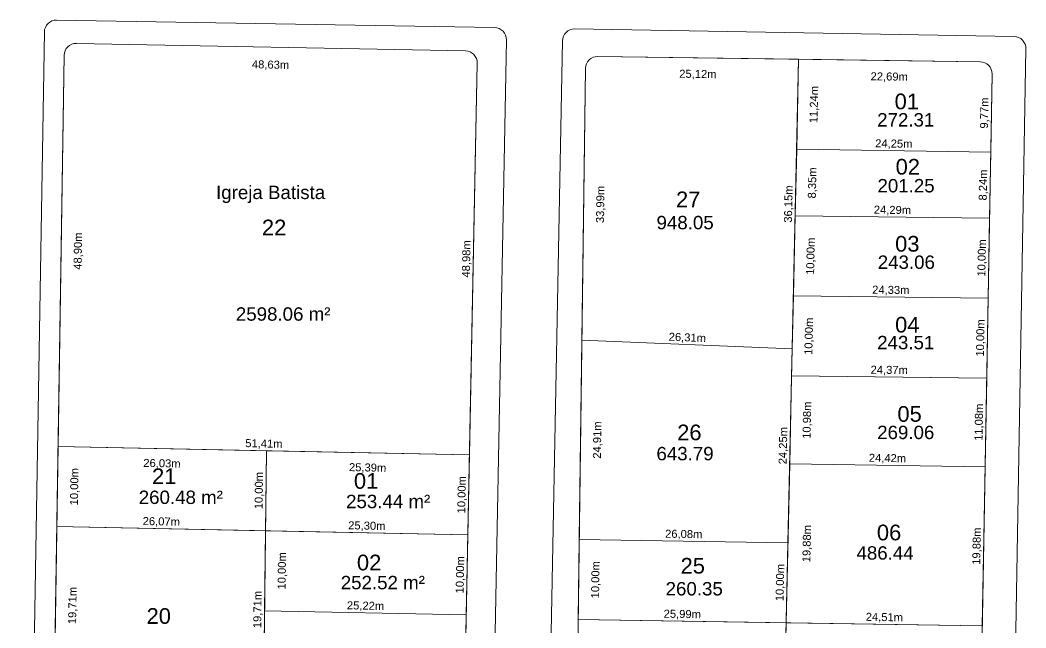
# Model space of a CAD drawing. Header units: metres. Extents: x 3808 to 8215, y 2374 to 6187.
# Drawn here: x 5021.2 to 5146.9, y 4715.3 to 4791.2 of the extents above; entities that cross this region are included whole.
import ezdxf
from ezdxf.enums import TextEntityAlignment as Align

# ---------------------------------------------------------------- set-up
doc = ezdxf.new("R2010")
doc.units = ezdxf.units.M
for name, color, linetype in [('Areas Lotes', 1, 'Continuous'), ('Calçada', 8, 'Continuous'), ('COTAS', 7, 'Continuous'), ('Lote', 7, 'Continuous'), ('Nº Lote', 7, 'Continuous'), ('quadras', 7, 'Continuous')]:
    doc.layers.add(name, color=color, linetype=linetype)
doc.styles.add('Arial', font='arial.ttf')
doc.dimstyles.new('Copy(2) of ISO-25', dxfattribs={"dimtxt": 1, "dimasz": 2.5, "dimexe": 1.25, "dimexo": 0.625, "dimgap": 0.2, "dimtad": 1, "dimtoh": 1, "dimlfac": 1, "dimzin": 1, "dimtxsty": 'Arial', "dimblk": 'NONE', "dimcen": 0, "dimse1": 1, "dimse2": 1, "dimsd1": 1, "dimsd2": 1, "dimclrt": 256, "dimaunit": 1, "dimadec": 3, "dimazin": 0, "dimtfac": 1, "dimtmove": 0, "dimatfit": 3, "dimldrblk": 'NONE', "dimfxl": 1, "dimtolj": 1, "dimtzin": 0, "dimarcsym": 0})

# ---------------------------------------------------------------- blocks, each defined once
blk = doc.blocks.new('*D7004')
at = {"layer": 'Defpoints', "color": 0, "linetype": 'Continuous', "transparency": 16777216}
for p in [(5116.96, 4715.92), (5141.47, 4715.54), (5141.47, 4715.54)]:
    blk.add_point(p, dxfattribs=at)
at = {"layer": 'Nº Lote', "linetype": 'Continuous', "lineweight": 5, "transparency": 16777216, "insert": (5129.23, 4716.53), "char_height": 1, "attachment_point": 5, "rotation": 359.1156, "style": 'Arial'}
blk.add_mtext('\\A1;24,51m', dxfattribs=at)
blk = doc.blocks.new('_None')
blk = doc.blocks.new('*D7005')
at = {"layer": 'Defpoints', "color": 0, "linetype": 'Continuous', "transparency": 16777216}
for p in [(5090.97, 4716.32), (5090.97, 4716.32), (5116.96, 4715.92)]:
    blk.add_point(p, dxfattribs=at)
at = {"layer": 'Nº Lote', "linetype": 'Continuous', "lineweight": 5, "transparency": 16777216, "insert": (5103.98, 4716.92), "char_height": 1, "attachment_point": 5, "rotation": 359.1156, "style": 'Arial'}
blk.add_mtext('\\A1;25,99m', dxfattribs=at)
blk = doc.blocks.new('*D7006')
at = {"layer": 'Defpoints', "color": 0, "linetype": 'Continuous', "transparency": 16777216}
for p in [(5091.11, 4726.32), (5091.11, 4726.32), (5117.18, 4725.91)]:
    blk.add_point(p, dxfattribs=at)
at = {"layer": 'Nº Lote', "linetype": 'Continuous', "lineweight": 5, "transparency": 16777216, "insert": (5104.16, 4726.92), "char_height": 1, "attachment_point": 5, "rotation": 359.1152, "style": 'Arial'}
blk.add_mtext('\\A1;26,08m', dxfattribs=at)
blk = doc.blocks.new('*D7007')
at = {"layer": 'Defpoints', "color": 0, "linetype": 'Continuous', "transparency": 16777216}
for p in [(5117.4, 4735.79), (5116.96, 4715.92), (5120.2, 4715.85)]:
    blk.add_point(p, dxfattribs=at)
at = {"layer": 'Nº Lote', "linetype": 'Continuous', "lineweight": 5, "transparency": 16777216, "insert": (5119.62, 4725.8), "char_height": 1, "attachment_point": 5, "rotation": 88.7309, "style": 'Arial'}
blk.add_mtext('\\A1;19,88m', dxfattribs=at)
blk = doc.blocks.new('*D7008')
at = {"layer": 'Defpoints', "color": 0, "linetype": 'Continuous', "transparency": 16777216}
for p in [(5117.4, 4735.79), (5141.82, 4735.42), (5141.82, 4735.42)]:
    blk.add_point(p, dxfattribs=at)
at = {"layer": 'Nº Lote', "linetype": 'Continuous', "lineweight": 5, "transparency": 16777216, "insert": (5129.62, 4736.41), "char_height": 1, "attachment_point": 5, "rotation": 359.1156, "style": 'Arial'}
blk.add_mtext('\\A1;24,42m', dxfattribs=at)
blk = doc.blocks.new('*D7009')
at = {"layer": 'Defpoints', "color": 0, "linetype": 'Continuous', "transparency": 16777216}
for p in [(5117.72, 4750.16), (5117.18, 4725.91), (5117.18, 4725.91)]:
    blk.add_point(p, dxfattribs=at)
at = {"layer": 'Nº Lote', "linetype": 'Continuous', "lineweight": 5, "transparency": 16777216, "insert": (5116.65, 4738.05), "char_height": 1, "attachment_point": 5, "rotation": 88.7309, "style": 'Arial'}
blk.add_mtext('\\A1;24,25m', dxfattribs=at)
blk = doc.blocks.new('*D7010')
at = {"layer": 'Defpoints', "color": 0, "linetype": 'Continuous', "transparency": 16777216}
for p in [(5117.64, 4746.77), (5142.02, 4746.5), (5142.02, 4746.5)]:
    blk.add_point(p, dxfattribs=at)
at = {"layer": 'Nº Lote', "linetype": 'Continuous', "lineweight": 5, "transparency": 16777216, "insert": (5129.84, 4747.43), "char_height": 1, "attachment_point": 5, "rotation": 359.3563, "style": 'Arial'}
blk.add_mtext('\\A1;24,37m', dxfattribs=at)
blk = doc.blocks.new('*D7011')
at = {"layer": 'Defpoints', "color": 0, "linetype": 'Continuous', "transparency": 16777216}
for p in [(5117.87, 4756.77), (5142.19, 4756.49), (5142.19, 4756.49)]:
    blk.add_point(p, dxfattribs=at)
at = {"layer": 'Nº Lote', "linetype": 'Continuous', "lineweight": 5, "transparency": 16777216, "insert": (5130.04, 4757.43), "char_height": 1, "attachment_point": 5, "rotation": 359.3572, "style": 'Arial'}
blk.add_mtext('\\A1;24,33m', dxfattribs=at)
blk = doc.blocks.new('*D7012')
at = {"layer": 'Defpoints', "color": 0, "linetype": 'Continuous', "transparency": 16777216}
for p in [(5091.43, 4751.23), (5091.43, 4751.23), (5117.72, 4750.16)]:
    blk.add_point(p, dxfattribs=at)
at = {"layer": 'Nº Lote', "linetype": 'Continuous', "lineweight": 5, "transparency": 16777216, "insert": (5104.61, 4751.49), "char_height": 1, "attachment_point": 5, "rotation": 357.6627, "style": 'Arial'}
blk.add_mtext('\\A1;26,31m', dxfattribs=at)
blk = doc.blocks.new('*D7013')
at = {"layer": 'Defpoints', "color": 0, "linetype": 'Continuous', "transparency": 16777216}
for p in [(5118.09, 4766.76), (5142.37, 4766.49), (5142.37, 4766.49)]:
    blk.add_point(p, dxfattribs=at)
at = {"layer": 'Nº Lote', "linetype": 'Continuous', "lineweight": 5, "transparency": 16777216, "insert": (5130.24, 4767.43), "char_height": 1, "attachment_point": 5, "rotation": 359.3582, "style": 'Arial'}
blk.add_mtext('\\A1;24,29m', dxfattribs=at)
blk = doc.blocks.new('*D7014')
at = {"layer": 'Defpoints', "color": 0, "linetype": 'Continuous', "transparency": 16777216}
for p in [(5118.27, 4775.11), (5142.52, 4774.73), (5142.52, 4774.73)]:
    blk.add_point(p, dxfattribs=at)
at = {"layer": 'Nº Lote', "linetype": 'Continuous', "lineweight": 5, "transparency": 16777216, "insert": (5130.41, 4775.72), "char_height": 1, "attachment_point": 5, "rotation": 359.1156, "style": 'Arial'}
blk.add_mtext('\\A1;24,25m', dxfattribs=at)
blk = doc.blocks.new('*D7015')
at = {"layer": 'Defpoints', "color": 0, "linetype": 'Continuous', "transparency": 16777216}
for p in [(5093.4, 4786.7), (5118.52, 4786.35), (5093.36, 4783.8)]:
    blk.add_point(p, dxfattribs=at)
at = {"layer": 'Nº Lote', "linetype": 'Continuous', "lineweight": 5, "transparency": 16777216, "insert": (5105.93, 4784.42), "char_height": 1, "attachment_point": 5, "rotation": 359.2025, "style": 'Arial'}
blk.add_mtext('\\A1;25,12m', dxfattribs=at)
blk = doc.blocks.new('*D7016')
at = {"layer": 'Defpoints', "color": 0, "linetype": 'Continuous', "transparency": 16777216}
for p in [(5118.52, 4786.35), (5141.21, 4786.03), (5118.48, 4783.46)]:
    blk.add_point(p, dxfattribs=at)
at = {"layer": 'Nº Lote', "linetype": 'Continuous', "lineweight": 5, "transparency": 16777216, "insert": (5129.84, 4784.1), "char_height": 1, "attachment_point": 5, "rotation": 359.2025, "style": 'Arial'}
blk.add_mtext('\\A1;22,69m', dxfattribs=at)
blk = doc.blocks.new('*D7017')
at = {"layer": 'Defpoints', "color": 0, "linetype": 'Continuous', "transparency": 16777216}
for p in [(5142.69, 4784.51), (5142.52, 4774.73), (5142.52, 4774.73)]:
    blk.add_point(p, dxfattribs=at)
at = {"layer": 'Nº Lote', "linetype": 'Continuous', "lineweight": 5, "transparency": 16777216, "insert": (5141.8, 4779.63), "char_height": 1, "attachment_point": 5, "rotation": 88.9854, "style": 'Arial'}
blk.add_mtext('\\A1;9,77m', dxfattribs=at)
blk = doc.blocks.new('*D7018')
at = {"layer": 'Defpoints', "color": 0, "linetype": 'Continuous', "transparency": 16777216}
for p in [(5142.52, 4774.73), (5142.37, 4766.49), (5142.37, 4766.49)]:
    blk.add_point(p, dxfattribs=at)
at = {"layer": 'Nº Lote', "linetype": 'Continuous', "lineweight": 5, "transparency": 16777216, "insert": (5141.64, 4770.63), "char_height": 1, "attachment_point": 5, "rotation": 88.9854, "style": 'Arial'}
blk.add_mtext('\\A1;8,24m', dxfattribs=at)
blk = doc.blocks.new('*D7019')
at = {"layer": 'Defpoints', "color": 0, "linetype": 'Continuous', "transparency": 16777216}
for p in [(5142.37, 4766.49), (5142.19, 4756.49), (5142.19, 4756.49)]:
    blk.add_point(p, dxfattribs=at)
at = {"layer": 'Nº Lote', "linetype": 'Continuous', "lineweight": 5, "transparency": 16777216, "insert": (5141.48, 4761.51), "char_height": 1, "attachment_point": 5, "rotation": 88.9854, "style": 'Arial'}
blk.add_mtext('\\A1;10,00m', dxfattribs=at)
blk = doc.blocks.new('*D7020')
at = {"layer": 'Defpoints', "color": 0, "linetype": 'Continuous', "transparency": 16777216}
for p in [(5142.19, 4756.49), (5142.02, 4746.5), (5142.02, 4746.5)]:
    blk.add_point(p, dxfattribs=at)
at = {"layer": 'Nº Lote', "linetype": 'Continuous', "lineweight": 5, "transparency": 16777216, "insert": (5141.3, 4751.51), "char_height": 1, "attachment_point": 5, "rotation": 88.9854, "style": 'Arial'}
blk.add_mtext('\\A1;10,00m', dxfattribs=at)
blk = doc.blocks.new('*D7021')
at = {"layer": 'Defpoints', "color": 0, "linetype": 'Continuous', "transparency": 16777216}
for p in [(5142.02, 4746.5), (5141.82, 4735.42), (5141.82, 4735.42)]:
    blk.add_point(p, dxfattribs=at)
at = {"layer": 'Nº Lote', "linetype": 'Continuous', "lineweight": 5, "transparency": 16777216, "insert": (5141.12, 4740.97), "char_height": 1, "attachment_point": 5, "rotation": 88.9854, "style": 'Arial'}
blk.add_mtext('\\A1;11,08m', dxfattribs=at)
blk = doc.blocks.new('*D7022')
at = {"layer": 'Defpoints', "color": 0, "linetype": 'Continuous', "transparency": 16777216}
for p in [(5141.82, 4735.42), (5141.47, 4715.54), (5141.47, 4715.54)]:
    blk.add_point(p, dxfattribs=at)
at = {"layer": 'Nº Lote', "linetype": 'Continuous', "lineweight": 5, "transparency": 16777216, "insert": (5140.84, 4725.49), "char_height": 1, "attachment_point": 5, "rotation": 88.9854, "style": 'Arial'}
blk.add_mtext('\\A1;19,88m', dxfattribs=at)
blk = doc.blocks.new('*D7023')
at = {"layer": 'Defpoints', "color": 0, "linetype": 'Continuous', "transparency": 16777216}
for p in [(5141.47, 4715.54), (5141.28, 4704.97), (5141.28, 4704.97)]:
    blk.add_point(p, dxfattribs=at)
at = {"layer": 'Nº Lote', "linetype": 'Continuous', "lineweight": 5, "transparency": 16777216, "insert": (5140.57, 4710.27), "char_height": 1, "attachment_point": 5, "rotation": 88.9854, "style": 'Arial'}
blk.add_mtext('\\A1;10,57m', dxfattribs=at)
blk = doc.blocks.new('*D7041')
at = {"layer": 'Defpoints', "color": 0, "linetype": 'Continuous', "transparency": 16777216}
for p in [(5116.96, 4715.92), (5116.96, 4715.92), (5116.73, 4705.59)]:
    blk.add_point(p, dxfattribs=at)
at = {"layer": 'Nº Lote', "linetype": 'Continuous', "lineweight": 5, "transparency": 16777216, "insert": (5116.05, 4710.77), "char_height": 1, "attachment_point": 5, "rotation": 88.7309, "style": 'Arial'}
blk.add_mtext('\\A1;10,32m', dxfattribs=at)
blk = doc.blocks.new('*D7042')
at = {"layer": 'Defpoints', "color": 0, "linetype": 'Continuous', "transparency": 16777216}
for p in [(5117.18, 4725.91), (5117.18, 4725.91), (5116.96, 4715.92)]:
    blk.add_point(p, dxfattribs=at)
at = {"layer": 'Nº Lote', "linetype": 'Continuous', "lineweight": 5, "transparency": 16777216, "insert": (5116.27, 4720.93), "char_height": 1, "attachment_point": 5, "rotation": 88.7309, "style": 'Arial'}
blk.add_mtext('\\A1;10,00m', dxfattribs=at)
blk = doc.blocks.new('*D7043')
at = {"layer": 'Defpoints', "color": 0, "linetype": 'Continuous', "transparency": 16777216}
for p in [(5117.64, 4746.77), (5120.56, 4746.7), (5117.4, 4735.79)]:
    blk.add_point(p, dxfattribs=at)
at = {"layer": 'Nº Lote', "linetype": 'Continuous', "lineweight": 5, "transparency": 16777216, "insert": (5119.64, 4741.23), "char_height": 1, "attachment_point": 5, "rotation": 88.7309, "style": 'Arial'}
blk.add_mtext('\\A1;10,98m', dxfattribs=at)
blk = doc.blocks.new('*D7044')
at = {"layer": 'Defpoints', "color": 0, "linetype": 'Continuous', "transparency": 16777216}
for p in [(5117.87, 4756.77), (5120.78, 4756.7), (5117.64, 4746.77)]:
    blk.add_point(p, dxfattribs=at)
at = {"layer": 'Nº Lote', "linetype": 'Continuous', "lineweight": 5, "transparency": 16777216, "insert": (5119.87, 4751.72), "char_height": 1, "attachment_point": 5, "rotation": 88.7309, "style": 'Arial'}
blk.add_mtext('\\A1;10,00m', dxfattribs=at)
blk = doc.blocks.new('*D7045')
at = {"layer": 'Defpoints', "color": 0, "linetype": 'Continuous', "transparency": 16777216}
for p in [(5118.09, 4766.76), (5121, 4766.7), (5117.87, 4756.77)]:
    blk.add_point(p, dxfattribs=at)
at = {"layer": 'Nº Lote', "linetype": 'Continuous', "lineweight": 5, "transparency": 16777216, "insert": (5120.09, 4761.72), "char_height": 1, "attachment_point": 5, "rotation": 88.7309, "style": 'Arial'}
blk.add_mtext('\\A1;10,00m', dxfattribs=at)
blk = doc.blocks.new('*D7046')
at = {"layer": 'Defpoints', "color": 0, "linetype": 'Continuous', "transparency": 16777216}
for p in [(5118.27, 4775.11), (5121.19, 4775.04), (5118.09, 4766.76)]:
    blk.add_point(p, dxfattribs=at)
at = {"layer": 'Nº Lote', "linetype": 'Continuous', "lineweight": 5, "transparency": 16777216, "insert": (5120.3, 4770.89), "char_height": 1, "attachment_point": 5, "rotation": 88.7309, "style": 'Arial'}
blk.add_mtext('\\A1;8,35m', dxfattribs=at)
blk = doc.blocks.new('*D7047')
at = {"layer": 'Defpoints', "color": 0, "linetype": 'Continuous', "transparency": 16777216}
for p in [(5118.52, 4786.35), (5121.44, 4786.28), (5118.27, 4775.11)]:
    blk.add_point(p, dxfattribs=at)
at = {"layer": 'Nº Lote', "linetype": 'Continuous', "lineweight": 5, "transparency": 16777216, "insert": (5120.51, 4780.68), "char_height": 1, "attachment_point": 5, "rotation": 88.7309, "style": 'Arial'}
blk.add_mtext('\\A1;11,24m', dxfattribs=at)
blk = doc.blocks.new('*D7048')
at = {"layer": 'Defpoints', "color": 0, "linetype": 'Continuous', "transparency": 16777216}
for p in [(5118.52, 4786.3), (5118.52, 4786.3), (5117.72, 4750.16)]:
    blk.add_point(p, dxfattribs=at)
at = {"layer": 'Nº Lote', "linetype": 'Continuous', "lineweight": 5, "transparency": 16777216, "insert": (5117.32, 4768.25), "char_height": 1, "attachment_point": 5, "rotation": 88.7309, "style": 'Arial'}
blk.add_mtext('\\A1;36,15m', dxfattribs=at)
blk = doc.blocks.new('*D7049')
at = {"layer": 'Defpoints', "color": 0, "linetype": 'Continuous', "transparency": 16777216}
for p in [(5091.88, 4785.22), (5091.43, 4751.23), (5094.4, 4751.19)]:
    blk.add_point(p, dxfattribs=at)
at = {"layer": 'Nº Lote', "linetype": 'Continuous', "lineweight": 5, "transparency": 16777216, "insert": (5093.82, 4768.2), "char_height": 1, "attachment_point": 5, "rotation": 89.2451, "style": 'Arial'}
blk.add_mtext('\\A1;33,99m', dxfattribs=at)
blk = doc.blocks.new('*D7050')
at = {"layer": 'Defpoints', "color": 0, "linetype": 'Continuous', "transparency": 16777216}
for p in [(5091.43, 4751.23), (5091.11, 4726.32), (5094.07, 4726.28)]:
    blk.add_point(p, dxfattribs=at)
at = {"layer": 'Nº Lote', "linetype": 'Continuous', "lineweight": 5, "transparency": 16777216, "insert": (5093.43, 4738.75), "char_height": 1, "attachment_point": 5, "rotation": 89.2451, "style": 'Arial'}
blk.add_mtext('\\A1;24,91m', dxfattribs=at)
blk = doc.blocks.new('*D7051')
at = {"layer": 'Defpoints', "color": 0, "linetype": 'Continuous', "transparency": 16777216}
for p in [(5091.11, 4726.32), (5090.97, 4716.32), (5093.94, 4716.28)]:
    blk.add_point(p, dxfattribs=at)
at = {"layer": 'Nº Lote', "linetype": 'Continuous', "lineweight": 5, "transparency": 16777216, "insert": (5093.2, 4721.29), "char_height": 1, "attachment_point": 5, "rotation": 89.2451, "style": 'Arial'}
blk.add_mtext('\\A1;10,00m', dxfattribs=at)
blk = doc.blocks.new('*D7052')
at = {"layer": 'Defpoints', "color": 0, "linetype": 'Continuous', "transparency": 16777216}
for p in [(5090.97, 4716.32), (5090.97, 4706.25), (5093.8, 4706.21)]:
    blk.add_point(p, dxfattribs=at)
at = {"layer": 'Nº Lote', "linetype": 'Continuous', "lineweight": 5, "transparency": 16777216, "insert": (5093.07, 4711.26), "char_height": 1, "attachment_point": 5, "rotation": 89.2451, "style": 'Arial'}
blk.add_mtext('\\A1;10,07m', dxfattribs=at)
blk = doc.blocks.new('*D4098')
at = {"layer": 'Defpoints', "color": 0, "linetype": 'Continuous', "transparency": 16777216}
for p in [(5078.35, 4785.87), (5077.39, 4736.89), (5077.39, 4736.89)]:
    blk.add_point(p, dxfattribs=at)
at = {"layer": 'COTAS', "linetype": 'Continuous', "lineweight": 5, "transparency": 16777216, "insert": (5077.07, 4761.39), "char_height": 1, "attachment_point": 5, "rotation": 88.8703, "style": 'Arial'}
blk.add_mtext('\\A1;48,98m', dxfattribs=at)
blk = doc.blocks.new('*D4099')
at = {"layer": 'Defpoints', "color": 0, "linetype": 'Continuous', "transparency": 16777216}
for p in [(5077.39, 4736.89), (5077.19, 4726.89), (5077.19, 4726.89)]:
    blk.add_point(p, dxfattribs=at)
at = {"layer": 'COTAS', "linetype": 'Continuous', "lineweight": 5, "transparency": 16777216, "insert": (5076.49, 4731.91), "char_height": 1, "attachment_point": 5, "rotation": 88.8703, "style": 'Arial'}
blk.add_mtext('\\A1;10,00m', dxfattribs=at)
blk = doc.blocks.new('*D4100')
at = {"layer": 'Defpoints', "color": 0, "linetype": 'Continuous', "transparency": 16777216}
for p in [(5077.19, 4726.89), (5076.99, 4716.9), (5076.99, 4716.9)]:
    blk.add_point(p, dxfattribs=at)
at = {"layer": 'COTAS', "linetype": 'Continuous', "lineweight": 5, "transparency": 16777216, "insert": (5076.29, 4721.91), "char_height": 1, "attachment_point": 5, "rotation": 88.8703, "style": 'Arial'}
blk.add_mtext('\\A1;10,00m', dxfattribs=at)
blk = doc.blocks.new('*D4101')
at = {"layer": 'Defpoints', "color": 0, "linetype": 'Continuous', "transparency": 16777216}
for p in [(5076.99, 4716.9), (5076.8, 4707.19), (5076.8, 4707.19)]:
    blk.add_point(p, dxfattribs=at)
at = {"layer": 'COTAS', "linetype": 'Continuous', "lineweight": 5, "transparency": 16777216, "insert": (5076.1, 4712.06), "char_height": 1, "attachment_point": 5, "rotation": 88.8703, "style": 'Arial'}
blk.add_mtext('\\A1;9,71m', dxfattribs=at)
blk = doc.blocks.new('*D4120')
at = {"layer": 'Defpoints', "color": 0, "linetype": 'Continuous', "transparency": 16777216}
for p in [(5025.83, 4727.96), (5028.82, 4727.91), (5025.53, 4708.25)]:
    blk.add_point(p, dxfattribs=at)
at = {"layer": 'COTAS', "linetype": 'Continuous', "lineweight": 5, "transparency": 16777216, "insert": (5027.86, 4718.07), "char_height": 1, "attachment_point": 5, "rotation": 89.1216, "style": 'Arial'}
blk.add_mtext('\\A1;19,71m', dxfattribs=at)
blk = doc.blocks.new('*D4121')
at = {"layer": 'Defpoints', "color": 0, "linetype": 'Continuous', "transparency": 16777216}
for p in [(5025.98, 4737.96), (5028.97, 4737.91), (5025.83, 4727.96)]:
    blk.add_point(p, dxfattribs=at)
at = {"layer": 'COTAS', "linetype": 'Continuous', "lineweight": 5, "transparency": 16777216, "insert": (5028.09, 4732.92), "char_height": 1, "attachment_point": 5, "rotation": 89.1216, "style": 'Arial'}
blk.add_mtext('\\A1;10,00m', dxfattribs=at)
blk = doc.blocks.new('*D4122')
at = {"layer": 'Defpoints', "color": 0, "linetype": 'Continuous', "transparency": 16777216}
for p in [(5026.73, 4786.85), (5029.72, 4786.8), (5025.98, 4737.96)]:
    blk.add_point(p, dxfattribs=at)
at = {"layer": 'COTAS', "linetype": 'Continuous', "lineweight": 5, "transparency": 16777216, "insert": (5028.54, 4762.37), "char_height": 1, "attachment_point": 5, "rotation": 89.1216, "style": 'Arial'}
blk.add_mtext('\\A1;48,90m', dxfattribs=at)
blk = doc.blocks.new('*D4123')
at = {"layer": 'Defpoints', "color": 0, "linetype": 'Continuous', "transparency": 16777216}
for p in [(5028.26, 4788.33), (5076.88, 4787.39), (5028.2, 4785.25)]:
    blk.add_point(p, dxfattribs=at)
at = {"layer": 'COTAS', "linetype": 'Continuous', "lineweight": 5, "transparency": 16777216, "insert": (5052.53, 4785.59), "char_height": 1, "attachment_point": 5, "rotation": 358.903, "style": 'Arial'}
blk.add_mtext('\\A1;48,63m', dxfattribs=at)
blk = doc.blocks.new('*D4124')
at = {"layer": 'Defpoints', "color": 0, "linetype": 'Continuous', "transparency": 16777216}
for p in [(5025.98, 4737.96), (5077.39, 4736.89), (5077.39, 4736.89)]:
    blk.add_point(p, dxfattribs=at)
at = {"layer": 'COTAS', "linetype": 'Continuous', "lineweight": 5, "transparency": 16777216, "insert": (5051.7, 4738.23), "char_height": 1, "attachment_point": 5, "rotation": 358.8131, "style": 'Arial'}
blk.add_mtext('\\A1;51,41m', dxfattribs=at)
blk = doc.blocks.new('*D4125')
at = {"layer": 'Defpoints', "color": 0, "linetype": 'Continuous', "transparency": 16777216}
for p in [(5025.98, 4737.96), (5052.01, 4737.42), (5051.95, 4734.69)]:
    blk.add_point(p, dxfattribs=at)
at = {"layer": 'COTAS', "linetype": 'Continuous', "lineweight": 5, "transparency": 16777216, "insert": (5038.96, 4735.76), "char_height": 1, "attachment_point": 5, "rotation": 358.8131, "style": 'Arial'}
blk.add_mtext('\\A1;26,03m', dxfattribs=at)
blk = doc.blocks.new('*D4126')
at = {"layer": 'Defpoints', "color": 0, "linetype": 'Continuous', "transparency": 16777216}
for p in [(5052.01, 4737.42), (5077.39, 4736.89), (5077.33, 4734.17)]:
    blk.add_point(p, dxfattribs=at)
at = {"layer": 'COTAS', "linetype": 'Continuous', "lineweight": 5, "transparency": 16777216, "insert": (5064.66, 4735.23), "char_height": 1, "attachment_point": 5, "rotation": 358.8131, "style": 'Arial'}
blk.add_mtext('\\A1;25,39m', dxfattribs=at)
blk = doc.blocks.new('*D4127')
at = {"layer": 'Defpoints', "color": 0, "linetype": 'Continuous', "transparency": 16777216}
for p in [(5025.83, 4727.96), (5025.83, 4727.96), (5051.89, 4727.42)]:
    blk.add_point(p, dxfattribs=at)
at = {"layer": 'COTAS', "linetype": 'Continuous', "lineweight": 5, "transparency": 16777216, "insert": (5038.88, 4728.49), "char_height": 1, "attachment_point": 5, "rotation": 358.8129, "style": 'Arial'}
blk.add_mtext('\\A1;26,07m', dxfattribs=at)
blk = doc.blocks.new('*D4128')
at = {"layer": 'Defpoints', "color": 0, "linetype": 'Continuous', "transparency": 16777216}
for p in [(5051.89, 4727.42), (5077.19, 4726.89), (5077.19, 4726.89)]:
    blk.add_point(p, dxfattribs=at)
at = {"layer": 'COTAS', "linetype": 'Continuous', "lineweight": 5, "transparency": 16777216, "insert": (5064.56, 4727.96), "char_height": 1, "attachment_point": 5, "rotation": 358.8129, "style": 'Arial'}
blk.add_mtext('\\A1;25,30m', dxfattribs=at)
blk = doc.blocks.new('*D4129')
at = {"layer": 'Defpoints', "color": 0, "linetype": 'Continuous', "transparency": 16777216}
for p in [(5052.01, 4737.42), (5051.89, 4727.42), (5051.89, 4727.42)]:
    blk.add_point(p, dxfattribs=at)
at = {"layer": 'COTAS', "linetype": 'Continuous', "lineweight": 5, "transparency": 16777216, "insert": (5051.15, 4732.43), "char_height": 1, "attachment_point": 5, "rotation": 89.3562, "style": 'Arial'}
blk.add_mtext('\\A1;10,00m', dxfattribs=at)
blk = doc.blocks.new('*D4130')
at = {"layer": 'Defpoints', "color": 0, "linetype": 'Continuous', "transparency": 16777216}
for p in [(5051.89, 4727.42), (5054.89, 4727.38), (5051.78, 4717.42)]:
    blk.add_point(p, dxfattribs=at)
at = {"layer": 'COTAS', "linetype": 'Continuous', "lineweight": 5, "transparency": 16777216, "insert": (5054.03, 4722.4), "char_height": 1, "attachment_point": 5, "rotation": 89.3562, "style": 'Arial'}
blk.add_mtext('\\A1;10,00m', dxfattribs=at)
blk = doc.blocks.new('*D4131')
at = {"layer": 'Defpoints', "color": 0, "linetype": 'Continuous', "transparency": 16777216}
for p in [(5051.78, 4717.42), (5051.67, 4707.71), (5054.65, 4707.68)]:
    blk.add_point(p, dxfattribs=at)
at = {"layer": 'COTAS', "linetype": 'Continuous', "lineweight": 5, "transparency": 16777216, "insert": (5053.9, 4712.54), "char_height": 1, "attachment_point": 5, "rotation": 89.3562, "style": 'Arial'}
blk.add_mtext('\\A1;9,71m', dxfattribs=at)
blk = doc.blocks.new('*D4132')
at = {"layer": 'Defpoints', "color": 0, "linetype": 'Continuous', "transparency": 16777216}
for p in [(5051.78, 4717.42), (5076.99, 4716.9), (5076.99, 4716.9)]:
    blk.add_point(p, dxfattribs=at)
at = {"layer": 'COTAS', "linetype": 'Continuous', "lineweight": 5, "transparency": 16777216, "insert": (5064.4, 4717.96), "char_height": 1, "attachment_point": 5, "rotation": 358.8012, "style": 'Arial'}
blk.add_mtext('\\A1;25,22m', dxfattribs=at)
blk = doc.blocks.new('*D4135')
at = {"layer": 'Defpoints', "color": 0, "linetype": 'Continuous', "transparency": 16777216}
for p in [(5051.89, 4727.42), (5051.67, 4707.71), (5051.67, 4707.71)]:
    blk.add_point(p, dxfattribs=at)
at = {"layer": 'COTAS', "linetype": 'Continuous', "lineweight": 5, "transparency": 16777216, "insert": (5050.98, 4717.57), "char_height": 1, "attachment_point": 5, "rotation": 89.3562, "style": 'Arial'}
blk.add_mtext('\\A1;19,71m', dxfattribs=at)

msp = doc.modelspace()

# ---------------------------------------------------------------- linework, layer by layer
at = {"layer": 'Calçada', "linetype": 'Continuous', "lineweight": 5}
for p, q in [((5080.523, 4790.306), (5025.795, 4791.243)), ((5024.27, 4789.768), (5021.237, 4605.152)), ((5145.44, 4789.195), (5090.521, 4790.135)), ((5078.515, 4604.144), (5081.997, 4788.778)), ((5085.514, 4604.024), (5088.996, 4788.664)), ((5146.914, 4787.669), (5143.711, 4602.998))]:
    msp.add_line(p, q, dxfattribs=at)
for centre, start, end in [((5025.769, 4789.743), 89.01954, 179.05876), ((5080.497, 4788.806), 358.91946, 89.01954), ((5090.496, 4788.635), 89.01954, 178.91946), ((5145.414, 4787.695), 359.00625, 89.01954)]:
    msp.add_arc(centre, 1.5, start, end, dxfattribs=at)
at = {"layer": 'Lote', "lineweight": 5}
for p, q in [((5116.604, 4699.815), (5118.52, 4786.302)), ((5118.272, 4775.107), (5142.517, 4774.733)), ((5091.434, 4751.23), (5117.72, 4750.157)), ((5117.645, 4746.769), (5141.951, 4746.496)), ((5025.985, 4737.957), (5077.387, 4736.892)), ((5051.592, 4700.545), (5052.007, 4737.418)), ((5117.401, 4735.795), (5141.821, 4735.418)), ((5090.974, 4716.318), (5141.469, 4715.539))]:
    msp.add_line(p, q, dxfattribs=at)
at = {"layer": 'Lote', "linetype": 'Continuous', "lineweight": 5}
for p, q in [((5142.371, 4766.492), (5118.088, 4766.764)), ((5117.866, 4756.767), (5142.194, 4756.494)), ((5077.19, 4726.894), (5025.832, 4727.958)), ((5117.183, 4725.914), (5091.106, 4726.317)), ((5051.782, 4717.424), (5076.993, 4716.896))]:
    msp.add_line(p, q, dxfattribs=at)
at = {"layer": 'Lote', "linetype": 'Continuous', "lineweight": 5, "flags": 128}
for points in [[(5025.985, 4737.957), (5077.387, 4736.892), (5078.353, 4785.865, 0.414381), (5076.882, 4787.395), (5028.263, 4788.326, 0.4153315), (5026.734, 4786.849)], [(5093.403, 4786.698, 0.4144315), (5091.882, 4785.218), (5091.434, 4751.23), (5117.72, 4750.157), (5117.866, 4756.767), (5118.088, 4766.764), (5118.521, 4786.349)], [(5118.521, 4786.349), (5118.272, 4775.107), (5142.517, 4774.733), (5142.69, 4784.506, 0.4153237), (5141.211, 4786.033)]]:
    msp.add_lwpolyline(points, format="xyb", close=True, dxfattribs=at)
for points in [[(5142.371, 4766.492), (5142.517, 4774.733), (5118.272, 4775.107), (5118.088, 4766.764)], [(5118.088, 4766.764), (5117.866, 4756.767), (5142.194, 4756.494), (5142.371, 4766.492)], [(5142.017, 4746.495), (5142.194, 4756.494), (5117.866, 4756.767), (5117.645, 4746.769)], [(5117.183, 4725.914), (5117.72, 4750.157), (5091.434, 4751.23), (5091.106, 4726.317)], [(5141.821, 4735.418), (5142.017, 4746.495), (5117.645, 4746.769), (5117.401, 4735.795)], [(5025.985, 4737.957), (5025.832, 4727.958), (5051.894, 4727.418), (5052.007, 4737.418)], [(5077.19, 4726.894), (5077.387, 4736.892), (5052.007, 4737.418), (5051.894, 4727.418)], [(5141.469, 4715.539), (5141.821, 4735.418), (5117.401, 4735.795), (5116.961, 4715.917)], [(5051.673, 4707.713), (5051.894, 4727.418), (5025.832, 4727.958), (5025.529, 4708.254)], [(5076.993, 4716.896), (5077.19, 4726.894), (5051.894, 4727.418), (5051.782, 4717.424)], [(5116.961, 4715.917), (5117.183, 4725.914), (5091.106, 4726.317), (5090.974, 4716.318)], [(5051.782, 4717.424), (5051.673, 4707.713), (5076.802, 4707.192), (5076.993, 4716.896)], [(5090.974, 4716.318), (5090.841, 4706.253), (5116.732, 4705.594), (5116.961, 4715.917)], [(5116.961, 4715.917), (5116.732, 4705.594), (5141.281, 4704.97), (5141.469, 4715.539)]]:
    msp.add_lwpolyline(points, close=True, dxfattribs=at)
at = {"layer": 'quadras', "lineweight": 5}
for p, q in [((5028.263, 4788.326), (5076.882, 4787.395)), ((5023.999, 4608.422), (5026.734, 4786.849)), ((5078.353, 4785.865), (5074.815, 4606.446)), ((5141.211, 4786.033), (5093.403, 4786.698)), ((5091.882, 4785.218), (5089.541, 4607.582)), ((5139.541, 4606.703), (5142.69, 4784.506))]:
    msp.add_line(p, q, dxfattribs=at)
at = {"layer": 'quadras', "linetype": 'Continuous', "lineweight": 5, "flags": 128}
for points in [[(5078.353, 4785.865, 0.414381), (5076.882, 4787.395), (5028.263, 4788.326, 0.4153315), (5026.734, 4786.849), (5023.999, 4608.422, 0.4069434), (5025.438, 4606.901), (5073.255, 4604.976, 0.4202302), (5074.815, 4606.446)], [(5138.015, 4605.23, 0.4142136), (5139.541, 4606.703), (5142.69, 4784.506, 0.4153237), (5141.211, 4786.033), (5093.403, 4786.698, 0.4144315), (5091.882, 4785.218), (5089.541, 4607.582, 0.4128865), (5091.015, 4606.062)]]:
    msp.add_lwpolyline(points, format="xyb", close=True, dxfattribs=at)
at = {"layer": 'quadras', "lineweight": 5}
for centre, start, end in [((5028.234, 4786.826), 88.90303, 179.12164), ((5076.853, 4785.895), 358.87027, 88.90303), ((5093.382, 4785.198), 89.2025, 179.24514), ((5141.19, 4784.533), 358.98542, 89.2025)]:
    msp.add_arc(centre, 1.5, start, end, dxfattribs=at)

# ---------------------------------------------------------------- texts
at = {"layer": 'Areas Lotes', "linetype": 'Continuous', "lineweight": 5, "style": 'Arial'}
for s, p in [('272.31', (5128.33, 4777.942)), ('201.25', (5128.369, 4769.709)), ('Igreja Batista', (5045.72, 4768.874)), ('948.05', (5100.76, 4765.098)), ('243.06', (5128.402, 4760.147)), ('2598.06 m²', (5048.196, 4753.67)), ('243.51', (5128.33, 4750.102)), ('269.06', (5128.33, 4738.87)), ('643.79', (5100.749, 4736.221)), ('260.48 m²', (5036.059, 4730.759)), ('253.44 m²', (5061.968, 4730.236)), ('486.44', (5125.746, 4723.802)), ('252.52 m²', (5061.302, 4720.102)), ('260.35', (5101.896, 4719.328))]:
    msp.add_text(s, height=1.6726, dxfattribs=at).set_placement(p)
at = {"layer": 'Nº Lote', "linetype": 'Continuous', "lineweight": 5, "style": 'Arial'}
for s, p in [('01', (5132.033, 4780.098)), ('02', (5132.161, 4771.935)), ('27', (5104.719, 4767.853)), ('22', (5052.975, 4764.341)), ('03', (5132.096, 4762.303)), ('04', (5132.096, 4752.188)), ('05', (5132.384, 4741.033)), ('26', (5104.862, 4738.725)), ('21', (5039.244, 4733.247)), ('01', (5064.47, 4732.664)), ('06', (5129.818, 4726.217)), ('02', (5064.845, 4722.464)), ('25', (5105.29, 4722.057)), ('20', (5038.56, 4715.778))]:
    msp.add_text(s, height=1.96, dxfattribs=at).set_placement(p, align=Align.CENTER)

# ---------------------------------------------------------------- dimensions: what is measured, and where the dimension line sits
at = {"layer": 'COTAS', "linetype": 'Continuous', "lineweight": 5}
for p1, p2, distance, picture, middle in [((5076.882, 4787.395), (5028.263, 4788.326), 3.076, '*D4123', (5052.529, 4785.585)), ((5078.353, 4785.865), (5077.387, 4736.892), 0, '*D4098', (5077.069, 4761.395)), ((5025.985, 4737.957), (5077.387, 4736.892), 0, '*D4124', (5051.703, 4738.226)), ((5025.985, 4737.957), (5052.007, 4737.418), -2.725, '*D4125', (5038.956, 4735.764)), ((5052.007, 4737.418), (5051.894, 4727.418), 0, '*D4129', (5051.15, 4732.427)), ((5051.894, 4727.418), (5025.832, 4727.958), 0, '*D4127', (5038.879, 4728.489)), ((5051.894, 4727.418), (5077.19, 4726.894), 0, '*D4128', (5064.559, 4727.957)), ((5051.894, 4727.418), (5051.673, 4707.713), 0, '*D4135', (5050.983, 4717.574)), ((5051.782, 4717.4237), (5051.8943, 4727.4184), -2.993, '*D4130', (5054.0301, 4722.3964)), ((5051.782, 4717.424), (5076.993, 4716.896), 0, '*D4132', (5064.404, 4717.961)), ((5051.782, 4717.424), (5051.673, 4707.713), 2.975, '*D4131', (5053.901, 4712.544))]:
    dim = msp.add_aligned_dim(p1=p1, p2=p2, distance=distance, dimstyle='Copy(2) of ISO-25', override={"dimpost": 'm'}, dxfattribs=at)
    dim.commit()
    dim.dimension.update_dxf_attribs({"geometry": picture, "text_midpoint": middle})
for base, p1, p2, angle, picture, middle in [((5029.719, 4786.803), (5025.985, 4737.957), (5026.734, 4786.849), 269.12164, '*D4122', (5028.544, 4762.37)), ((5028.97, 4737.912), (5025.832, 4727.958), (5025.985, 4737.957), 269.12164, '*D4121', (5028.092, 4732.924)), ((5077.331, 4734.168), (5052.007, 4737.418), (5077.387, 4736.892), 178.81308, '*D4126', (5064.657, 4735.231)), ((5077.19, 4726.894), (5077.387, 4736.892), (5077.19, 4726.894), 88.87027, '*D4099', (5076.488, 4731.909)), ((5028.816, 4727.913), (5025.529, 4708.254), (5025.832, 4727.958), 269.12164, '*D4120', (5027.865, 4718.073)), ((5076.993, 4716.896), (5077.19, 4726.894), (5076.993, 4716.896), 88.87027, '*D4100', (5076.291, 4721.911)), ((5076.802, 4707.192), (5076.993, 4716.896), (5076.802, 4707.192), 88.87027, '*D4101', (5076.096, 4712.06))]:
    dim = msp.add_linear_dim(base=base, p1=p1, p2=p2, angle=angle, dimstyle='Copy(2) of ISO-25', override={"dimpost": 'm', "dimtmove": 1}, dxfattribs=at)
    dim.commit()
    dim.dimension.update_dxf_attribs({"geometry": picture, "text_midpoint": middle})
at = {"layer": 'Nº Lote', "linetype": 'Continuous', "lineweight": 5}
for p1, p2, distance, picture, middle in [((5118.521, 4786.349), (5093.403, 4786.698), 2.904, '*D7015', (5105.933, 4784.421)), ((5117.72, 4750.157), (5118.52, 4786.302), 0, '*D7048', (5117.319, 4768.247)), ((5141.211, 4786.033), (5118.521, 4786.349), 2.888, '*D7016', (5129.837, 4784.104)), ((5091.882, 4785.218), (5091.434, 4751.23), 2.963, '*D7049', (5093.82, 4768.196)), ((5142.69, 4784.506), (5142.517, 4774.733), 0, '*D7017', (5141.803, 4779.634)), ((5118.272, 4775.107), (5142.517, 4774.733), 0, '*D7014', (5130.407, 4775.721)), ((5118.0875, 4766.7642), (5142.371, 4766.4921), 0, '*D7013', (5130.2382, 4767.429)), ((5117.866, 4756.767), (5142.194, 4756.494), 0, '*D7011', (5130.039, 4757.431)), ((5117.72, 4750.157), (5091.434, 4751.23), 0, '*D7012', (5104.609, 4751.494)), ((5117.72, 4750.157), (5117.183, 4725.914), 0, '*D7009', (5116.65, 4738.053)), ((5117.645, 4746.769), (5142.017, 4746.495), 0, '*D7010', (5129.84, 4747.433)), ((5117.401, 4735.795), (5117.645, 4746.769), -2.917, '*D7043', (5119.639, 4741.235)), ((5117.401, 4735.795), (5141.821, 4735.418), 0, '*D7008', (5129.623, 4736.407)), ((5117.401, 4735.795), (5116.961, 4715.917), 3.239, '*D7007', (5119.619, 4725.802)), ((5117.183, 4725.914), (5091.106, 4726.317), 0, '*D7006', (5104.157, 4726.917)), ((5116.961, 4715.917), (5090.974, 4716.318), 0, '*D7005', (5103.98, 4716.918)), ((5116.961, 4715.917), (5141.469, 4715.539), 0, '*D7004', (5129.227, 4716.529))]:
    dim = msp.add_aligned_dim(p1=p1, p2=p2, distance=distance, dimstyle='Copy(2) of ISO-25', override={"dimpost": 'm'}, dxfattribs=at)
    dim.commit()
    dim.dimension.update_dxf_attribs({"geometry": picture, "text_midpoint": middle})
for base, p1, p2, angle, picture, middle in [((5121.438, 4786.284), (5118.272, 4775.107), (5118.521, 4786.349), 268.7309, '*D7047', (5120.513, 4780.681)), ((5121.189, 4775.043), (5118.088, 4766.764), (5118.272, 4775.107), 268.7309, '*D7046', (5120.296, 4770.889)), ((5142.371, 4766.492), (5142.517, 4774.733), (5142.371, 4766.492), 88.98542, '*D7018', (5141.643, 4770.627)), ((5121.004, 4766.7), (5117.866, 4756.767), (5118.088, 4766.764), 268.7309, '*D7045', (5120.093, 4761.719)), ((5142.194, 4756.494), (5142.371, 4766.492), (5142.194, 4756.494), 88.98542, '*D7019', (5141.482, 4761.507)), ((5120.783, 4756.702), (5117.645, 4746.769), (5117.866, 4756.767), 268.7309, '*D7044', (5119.871, 4751.721)), ((5142.017, 4746.495), (5142.194, 4756.494), (5142.017, 4746.495), 88.98542, '*D7020', (5141.305, 4751.509)), ((5094.0684, 4726.2781), (5091.434, 4751.2299), (5091.1058, 4726.3172), 89.24514, '*D7050', (5093.4316, 4738.745)), ((5141.821, 4735.418), (5142.017, 4746.495), (5141.821, 4735.418), 88.98542, '*D7021', (5141.118, 4740.971)), ((5141.469, 4715.539), (5141.821, 4735.418), (5141.469, 4715.539), 88.98542, '*D7022', (5140.844, 4725.492)), ((5093.937, 4716.279), (5091.106, 4726.317), (5090.974, 4716.318), 89.24514, '*D7051', (5093.202, 4721.289)), ((5117.183, 4725.914), (5116.961, 4715.917), (5117.183, 4725.914), 268.7309, '*D7042', (5116.271, 4720.933)), ((5093.804, 4706.212), (5090.974, 4716.318), (5090.974, 4706.25), 89.24514, '*D7052', (5093.069, 4711.256)), ((5116.96107, 4715.91688), (5116.73239, 4705.59442), (5116.96107, 4715.91688), 268.7309, '*D7041', (5116.04597, 4710.77339)), ((5141.281, 4704.97), (5141.469, 4715.539), (5141.281, 4704.97), 88.98542, '*D7023', (5140.574, 4710.268))]:
    dim = msp.add_linear_dim(base=base, p1=p1, p2=p2, angle=angle, dimstyle='Copy(2) of ISO-25', override={"dimpost": 'm', "dimtmove": 1}, dxfattribs=at)
    dim.commit()
    dim.dimension.update_dxf_attribs({"geometry": picture, "text_midpoint": middle})

doc.saveas('drawing.dxf')
